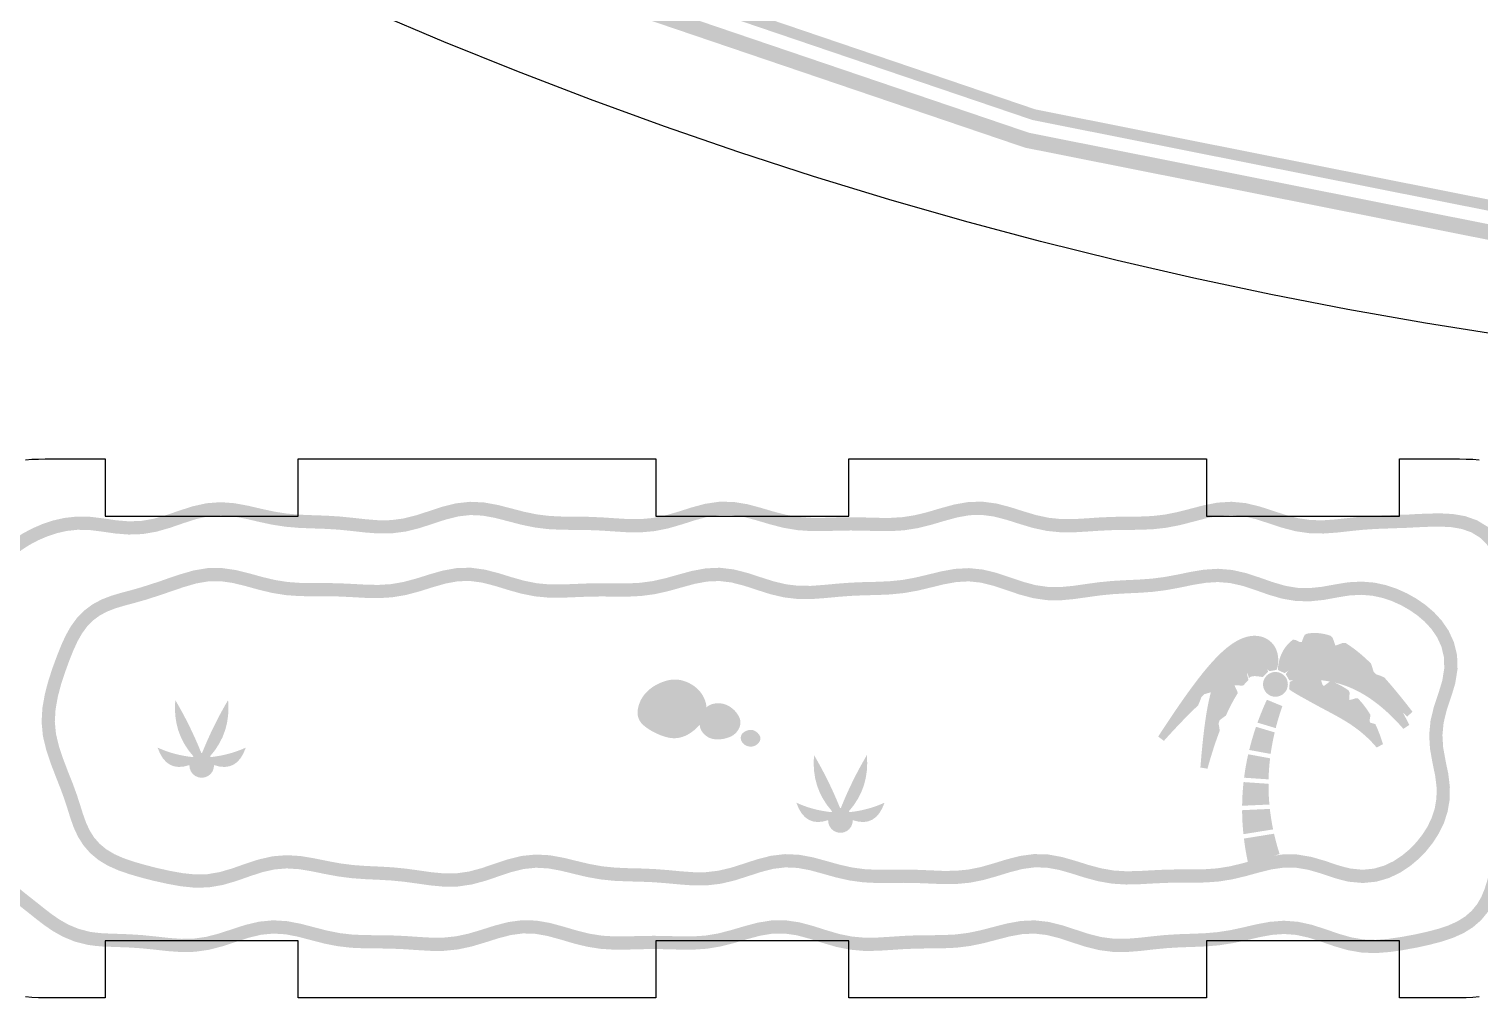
# Model space of a CAD drawing. Header units: millimetres. Extents: x 6 to 591, y 62 to 394.
# Drawn here: x 323.1 to 388.9, y 135.4 to 179.4 of the extents above; entities that cross this region are included whole.
import ezdxf

# ---------------------------------------------------------------- set-up
doc = ezdxf.new("R2010")
doc.units = ezdxf.units.MM
doc.layers.add('CUT', color=1, linetype='Continuous')
doc.layers.add('RASTER', color=7, linetype='Continuous')

msp = doc.modelspace()

# ---------------------------------------------------------------- hatches: boundary and pattern name
at = {"layer": 'RASTER'}
h = msp.add_hatch(color=7, dxfattribs=at)
h.paths.add_polyline_path([(407.769, 167.977), (394.054, 168.876), (368.287, 174.001), (343.41, 182.446), (319.848, 194.065), (298.004, 208.661), (278.252, 225.983), (260.93, 245.735), (246.335, 267.579), (234.715, 291.141), (226.27, 316.018), (221.145, 341.785), (219.427, 368), (220.246, 380.5), (407.769, 380.5)])
h.paths.add_polyline_path([(220.946, 380.5), (220.127, 368), (221.839, 341.876), (226.947, 316.199), (235.362, 291.409), (246.941, 267.929), (261.486, 246.161), (278.747, 226.478), (298.43, 209.216), (320.198, 194.672), (343.678, 183.093), (368.469, 174.677), (394.145, 169.57), (407.769, 168.677), (407.769, 380.5)])
h = msp.add_hatch(color=7, dxfattribs=at)
h.paths.add_polyline_path([(407.769, 169.277), (394.224, 170.165), (368.624, 175.257), (343.908, 183.647), (320.498, 195.191), (298.796, 209.692), (279.171, 226.902), (261.962, 246.526), (247.46, 268.229), (235.916, 291.638), (227.526, 316.355), (222.434, 341.954), (220.727, 368), (221.546, 380.5), (407.769, 380.5)])
h.paths.add_polyline_path([(222.046, 380.5), (221.227, 368), (222.93, 342.02), (228.009, 316.484), (236.378, 291.83), (247.894, 268.479), (262.358, 246.831), (279.525, 227.256), (299.1, 210.089), (320.748, 195.624), (344.099, 184.109), (368.753, 175.74), (394.289, 170.66), (407.769, 169.777), (407.769, 380.5)])
h = msp.add_hatch(color=7, dxfattribs=at)
h.paths.add_polyline_path([(321.115, 152.046), (321.016, 152.36), (320.92, 152.699), (320.826, 153.348), (320.86, 153.983), (321.018, 154.572), (321.278, 155.094), (321.608, 155.542), (321.981, 155.918), (322.378, 156.232), (322.789, 156.495), (323.215, 156.721), (323.664, 156.915), (324.144, 157.076), (324.666, 157.195), (325.229, 157.256), (325.828, 157.247), (326.141, 157.21), (326.443, 157.172), (327.03, 157.086), (327.599, 157.04), (328.157, 157.06), (328.717, 157.156), (329.289, 157.322), (329.881, 157.526), (330.493, 157.723), (331.124, 157.862), (331.764, 157.91), (332.399, 157.861), (333.017, 157.746), (333.617, 157.606), (334.202, 157.48), (334.779, 157.391), (335.358, 157.342), (335.946, 157.318), (336.546, 157.298), (337.151, 157.261), (337.755, 157.201), (338.348, 157.135), (338.926, 157.089), (339.49, 157.094), (340.051, 157.167), (340.62, 157.309), (341.206, 157.499), (341.812, 157.698), (342.437, 157.855), (343.077, 157.927), (343.717, 157.898), (344.343, 157.784), (344.95, 157.628), (345.539, 157.474), (346.115, 157.355), (346.688, 157.285), (347.267, 157.257), (347.858, 157.252), (348.458, 157.245), (349.063, 157.22), (349.662, 157.18), (350.248, 157.144), (350.822, 157.14), (351.387, 157.192), (351.954, 157.308), (352.535, 157.477), (353.134, 157.668), (353.753, 157.835), (354.39, 157.929), (355.032, 157.923), (355.665, 157.82), (356.279, 157.656), (356.874, 157.48), (357.452, 157.332), (358.021, 157.237), (358.592, 157.197), (359.173, 157.198), (359.767, 157.216), (360.369, 157.225), (360.972, 157.217), (361.567, 157.2), (362.149, 157.196), (362.721, 157.23), (363.29, 157.32), (363.867, 157.463), (364.459, 157.638), (365.072, 157.805), (365.703, 157.916), (366.345, 157.934), (366.983, 157.849), (367.604, 157.687), (368.205, 157.496), (368.788, 157.323), (369.356, 157.201), (369.921, 157.143), (370.493, 157.142), (371.078, 157.176), (371.676, 157.217), (372.28, 157.243), (372.882, 157.252), (373.473, 157.256), (374.053, 157.28), (374.626, 157.346), (375.202, 157.46), (375.789, 157.611), (376.394, 157.769), (377.019, 157.889), (377.658, 157.929), (378.298, 157.867), (378.926, 157.717), (379.534, 157.52), (380.121, 157.327), (380.691, 157.179), (381.253, 157.098), (381.816, 157.087), (382.393, 157.129), (382.984, 157.194), (383.587, 157.256), (384.193, 157.295), (384.793, 157.317), (385.388, 157.339), (385.686, 157.348), (385.986, 157.367), (386.567, 157.392), (387.136, 157.402), (387.703, 157.373), (388.264, 157.276), (388.802, 157.086), (389.289, 156.792), (389.699, 156.399), (390.008, 155.925), (390.208, 155.4), (390.307, 154.853), (390.329, 154.308), (390.309, 153.776), (390.284, 153.256), (390.283, 152.718), (390.29, 152.448), (390.316, 152.168), (390.388, 151.581), (390.48, 150.983), (390.564, 150.374), (390.62, 149.762), (390.653, 149.155), (390.681, 148.559), (390.729, 147.972), (390.81, 147.388), (390.92, 146.796), (391.036, 146.188), (391.122, 145.563), (391.135, 144.924), (391.055, 144.283), (390.892, 143.654), (390.682, 143.037), (390.564, 142.734), (390.456, 142.444), (390.253, 141.916), (390.092, 141.446), (389.964, 141.008), (389.847, 140.579), (389.713, 140.15), (389.537, 139.725), (389.3, 139.316), (388.993, 138.941), (388.618, 138.614), (388.186, 138.345), (387.71, 138.132), (387.2, 137.963), (386.658, 137.821), (386.078, 137.692), (385.763, 137.636), (385.452, 137.578), (384.838, 137.49), (384.215, 137.44), (383.581, 137.462), (382.949, 137.571), (382.33, 137.749), (381.729, 137.957), (381.15, 138.143), (380.589, 138.267), (380.037, 138.308), (379.479, 138.266), (378.906, 138.159), (378.314, 138.02), (377.707, 137.89), (377.092, 137.795), (376.479, 137.743), (375.876, 137.719), (375.283, 137.699), (374.697, 137.663), (374.108, 137.605), (373.509, 137.537), (372.895, 137.489), (372.268, 137.495), (371.637, 137.577), (371.014, 137.732), (370.408, 137.929), (369.822, 138.121), (369.256, 138.263), (368.703, 138.326), (368.151, 138.3), (367.585, 138.197), (367.001, 138.047), (366.398, 137.889), (365.782, 137.762), (365.163, 137.686), (364.55, 137.657), (363.948, 137.652), (363.357, 137.645), (362.77, 137.621), (362.177, 137.581), (361.572, 137.544), (360.953, 137.54), (360.326, 137.597), (359.702, 137.725), (359.09, 137.903), (358.497, 138.093), (357.925, 138.247), (357.369, 138.329), (356.82, 138.323), (356.261, 138.232), (355.683, 138.078), (355.086, 137.901), (354.472, 137.744), (353.849, 137.64), (353.228, 137.597), (352.618, 137.598), (352.019, 137.616), (351.43, 137.625), (350.841, 137.617), (350.244, 137.6), (349.634, 137.595), (349.014, 137.633), (348.391, 137.731), (347.776, 137.884), (347.177, 138.061), (346.597, 138.219), (346.036, 138.318), (345.487, 138.333), (344.932, 138.259), (344.362, 138.111), (343.771, 137.923), (343.161, 137.741), (342.538, 137.607), (341.911, 137.543), (341.291, 137.542), (340.684, 137.577), (340.09, 137.617), (339.502, 137.643), (338.912, 137.652), (338.312, 137.656), (337.7, 137.682), (337.081, 137.752), (336.465, 137.874), (335.86, 138.03), (335.273, 138.184), (334.706, 138.293), (334.153, 138.327), (333.601, 138.274), (333.037, 138.139), (332.453, 137.95), (331.848, 137.751), (331.227, 137.589), (330.596, 137.499), (329.968, 137.487), (329.352, 137.531), (328.752, 137.598), (328.163, 137.658), (327.577, 137.696), (326.985, 137.717), (326.379, 137.74), (326.061, 137.77), (325.734, 137.812), (325.138, 137.963), (324.602, 138.183), (324.136, 138.445), (323.738, 138.719), (323.394, 138.984), (323.083, 139.232), (322.781, 139.471), (322.465, 139.719), (322.125, 140.001), (321.767, 140.34), (321.412, 140.753), (321.094, 141.251), (320.852, 141.831), (320.723, 142.468), (320.71, 142.822), (320.718, 143.157), (320.793, 143.781), (320.887, 144.383), (320.968, 144.974), (321.022, 145.562), (321.053, 146.155), (321.082, 146.759), (321.132, 147.372), (321.217, 147.988), (321.33, 148.596), (321.444, 149.188), (321.522, 149.763), (321.534, 150.324), (321.464, 150.883), (321.316, 151.454)])
h.paths.add_polyline_path([(321.685, 152.233), (321.892, 151.626), (322.055, 150.996), (322.135, 150.355), (322.122, 149.716), (322.036, 149.091), (321.92, 148.484), (321.81, 147.892), (321.729, 147.307), (321.681, 146.72), (321.653, 146.125), (321.62, 145.518), (321.564, 144.906), (321.48, 144.296), (321.388, 143.699), (321.317, 143.114), (321.31, 142.826), (321.321, 142.538), (321.428, 142.008), (321.627, 141.531), (321.895, 141.112), (322.202, 140.754), (322.523, 140.45), (322.842, 140.186), (323.152, 139.942), (323.456, 139.702), (323.764, 139.456), (324.092, 139.204), (324.454, 138.955), (324.864, 138.724), (325.327, 138.534), (325.846, 138.402), (326.128, 138.366), (326.419, 138.338), (327.007, 138.317), (327.607, 138.295), (328.213, 138.256), (328.816, 138.194), (329.407, 138.129), (329.984, 138.087), (330.547, 138.098), (331.109, 138.179), (331.679, 138.327), (332.266, 138.52), (332.874, 138.717), (333.502, 138.867), (334.142, 138.929), (334.781, 138.889), (335.406, 138.769), (336.011, 138.611), (336.598, 138.46), (337.174, 138.346), (337.747, 138.28), (338.327, 138.256), (338.918, 138.252), (339.52, 138.243), (340.124, 138.217), (340.722, 138.176), (341.307, 138.142), (341.879, 138.143), (342.444, 138.201), (343.012, 138.323), (343.595, 138.496), (344.196, 138.687), (344.817, 138.849), (345.455, 138.934), (346.097, 138.916), (346.728, 138.805), (347.341, 138.638), (347.933, 138.463), (348.51, 138.32), (349.079, 138.23), (349.651, 138.196), (350.233, 138.2), (350.828, 138.217), (351.431, 138.225), (352.033, 138.216), (352.627, 138.198), (353.208, 138.197), (353.779, 138.237), (354.348, 138.332), (354.926, 138.48), (355.521, 138.656), (356.135, 138.82), (356.768, 138.923), (357.41, 138.929), (358.047, 138.835), (358.666, 138.668), (359.265, 138.477), (359.846, 138.308), (360.413, 138.192), (360.978, 138.14), (361.552, 138.144), (362.138, 138.18), (362.737, 138.22), (363.342, 138.245), (363.942, 138.252), (364.533, 138.257), (365.112, 138.285), (365.685, 138.355), (366.261, 138.474), (366.85, 138.628), (367.457, 138.784), (368.083, 138.898), (368.723, 138.927), (369.363, 138.855), (369.988, 138.698), (370.594, 138.499), (371.18, 138.309), (371.749, 138.167), (372.31, 138.094), (372.874, 138.089), (373.452, 138.135), (374.045, 138.201), (374.649, 138.261), (375.254, 138.298), (375.854, 138.318), (376.442, 138.342), (377.021, 138.391), (377.598, 138.48), (378.183, 138.606), (378.783, 138.746), (379.401, 138.861), (380.036, 138.91), (380.676, 138.862), (381.307, 138.723), (381.919, 138.526), (382.511, 138.322), (383.083, 138.156), (383.643, 138.06), (384.201, 138.04), (384.771, 138.086), (385.354, 138.17), (385.656, 138.227), (385.96, 138.281), (386.516, 138.404), (387.029, 138.538), (387.492, 138.692), (387.903, 138.876), (388.26, 139.098), (388.56, 139.36), (388.805, 139.659), (388.998, 139.991), (389.148, 140.355), (389.271, 140.748), (389.387, 141.171), (389.52, 141.628), (389.689, 142.121), (389.895, 142.657), (390.004, 142.947), (390.118, 143.242), (390.316, 143.826), (390.464, 144.396), (390.534, 144.955), (390.522, 145.516), (390.444, 146.091), (390.33, 146.684), (390.217, 147.292), (390.132, 147.907), (390.082, 148.52), (390.053, 149.125), (390.022, 149.718), (389.968, 150.306), (389.887, 150.896), (389.793, 151.499), (389.719, 152.104), (389.691, 152.412), (389.682, 152.71), (389.684, 153.271), (389.709, 153.802), (389.728, 154.307), (389.709, 154.787), (389.628, 155.239), (389.471, 155.651), (389.234, 156.014), (388.922, 156.313), (388.544, 156.541), (388.112, 156.694), (387.637, 156.776), (387.126, 156.802), (386.585, 156.792), (386.017, 156.768), (385.714, 156.749), (385.409, 156.739), (384.815, 156.717), (384.223, 156.696), (383.637, 156.658), (383.048, 156.598), (382.448, 156.531), (381.832, 156.487), (381.204, 156.499), (380.573, 156.589), (379.952, 156.751), (379.347, 156.95), (378.763, 157.139), (378.199, 157.274), (377.647, 157.327), (377.094, 157.293), (376.527, 157.184), (375.94, 157.03), (375.335, 156.874), (374.719, 156.752), (374.1, 156.682), (373.488, 156.656), (372.888, 156.652), (372.298, 156.643), (371.71, 156.617), (371.116, 156.577), (370.509, 156.542), (369.889, 156.543), (369.262, 156.607), (368.639, 156.741), (368.029, 156.923), (367.438, 157.111), (366.868, 157.259), (366.313, 157.333), (365.764, 157.318), (365.203, 157.219), (364.623, 157.061), (364.024, 156.884), (363.409, 156.731), (362.786, 156.633), (362.166, 156.595), (361.556, 156.6), (360.959, 156.617), (360.37, 156.625), (359.781, 156.616), (359.182, 156.598), (358.572, 156.597), (357.951, 156.64), (357.328, 156.744), (356.714, 156.901), (356.117, 157.078), (355.539, 157.232), (354.98, 157.323), (354.431, 157.329), (353.875, 157.247), (353.303, 157.093), (352.71, 156.903), (352.098, 156.725), (351.474, 156.597), (350.847, 156.54), (350.228, 156.544), (349.623, 156.581), (349.03, 156.621), (348.443, 156.645), (347.852, 156.652), (347.25, 156.657), (346.637, 156.686), (346.018, 156.762), (345.402, 156.889), (344.799, 157.047), (344.215, 157.197), (343.649, 157.3), (343.097, 157.326), (342.544, 157.263), (341.978, 157.121), (341.392, 156.929), (340.786, 156.732), (340.163, 156.577), (339.532, 156.495), (338.905, 156.489), (338.291, 156.537), (337.692, 156.605), (337.103, 156.663), (336.517, 156.699), (335.924, 156.719), (335.321, 156.743), (334.708, 156.795), (334.093, 156.89), (333.486, 157.02), (332.894, 157.159), (332.321, 157.266), (331.763, 157.308), (331.211, 157.267), (330.65, 157.143), (330.071, 156.957), (329.47, 156.749), (328.851, 156.571), (328.219, 156.462), (327.585, 156.44), (326.962, 156.49), (326.362, 156.577), (326.068, 156.614), (325.788, 156.648), (325.257, 156.656), (324.765, 156.603), (324.307, 156.498), (323.879, 156.354), (323.475, 156.179), (323.092, 155.977), (322.727, 155.743), (322.382, 155.47), (322.065, 155.151), (321.792, 154.78), (321.582, 154.358), (321.455, 153.888), (321.428, 153.376), (321.508, 152.824), (321.591, 152.532), (321.685, 152.233)])
h = msp.add_hatch(color=7, dxfattribs=at)
h.paths.add_polyline_path([(323.781, 149.208), (323.864, 149.527), (323.95, 149.846), (324.14, 150.418), (324.331, 150.938), (324.522, 151.417), (324.728, 151.865), (324.964, 152.282), (325.244, 152.663), (325.573, 152.996), (325.948, 153.274), (326.358, 153.493), (326.792, 153.66), (327.239, 153.793), (327.699, 153.916), (328.183, 154.054), (328.716, 154.225), (329.003, 154.319), (329.302, 154.425), (329.906, 154.629), (330.524, 154.808), (331.16, 154.916), (331.802, 154.922), (332.435, 154.832), (333.049, 154.681), (333.644, 154.516), (334.223, 154.378), (334.794, 154.287), (335.368, 154.246), (335.952, 154.238), (336.548, 154.239), (337.151, 154.228), (337.753, 154.199), (338.344, 154.166), (338.922, 154.154), (339.489, 154.189), (340.055, 154.286), (340.631, 154.44), (341.224, 154.626), (341.837, 154.802), (342.47, 154.917), (343.113, 154.935), (343.75, 154.849), (344.369, 154.69), (344.968, 154.505), (345.549, 154.341), (346.117, 154.229), (346.684, 154.176), (347.26, 154.173), (347.848, 154.198), (348.448, 154.222), (349.051, 154.23), (349.649, 154.224), (350.236, 154.222), (350.811, 154.251), (351.38, 154.328), (351.956, 154.458), (352.545, 154.623), (353.153, 154.788), (353.782, 154.905), (354.423, 154.933), (355.062, 154.856), (355.686, 154.696), (356.29, 154.499), (356.873, 154.314), (357.441, 154.18), (358.002, 154.114), (358.57, 154.112), (359.15, 154.154), (359.745, 154.21), (360.349, 154.256), (360.952, 154.281), (361.547, 154.295), (362.131, 154.321), (362.707, 154.379), (363.283, 154.482), (363.869, 154.621), (364.473, 154.768), (365.095, 154.881), (365.733, 154.916), (366.372, 154.851), (367, 154.697), (367.608, 154.495), (368.195, 154.295), (368.764, 154.142), (369.322, 154.062), (369.882, 154.056), (370.455, 154.11), (371.044, 154.194), (371.646, 154.276), (372.253, 154.335), (372.857, 154.369), (373.45, 154.396), (374.033, 154.438), (374.612, 154.513), (375.197, 154.621), (375.795, 154.744), (376.411, 154.846), (377.043, 154.886), (377.681, 154.834), (378.311, 154.692), (378.923, 154.492), (379.514, 154.284), (380.086, 154.116), (380.642, 154.022), (381.197, 154.009), (381.762, 154.069), (382.346, 154.174), (382.648, 154.225), (382.963, 154.274), (383.568, 154.305), (384.143, 154.258), (384.676, 154.142), (385.167, 153.976), (385.622, 153.77), (386.049, 153.53), (386.455, 153.25), (386.84, 152.922), (387.198, 152.534), (387.511, 152.079), (387.753, 151.553), (387.896, 150.966), (387.917, 150.335), (387.814, 149.69), (387.716, 149.356), (387.618, 149.046), (387.421, 148.457), (387.284, 147.89), (387.231, 147.334), (387.265, 146.776), (387.369, 146.2), (387.429, 145.906), (387.495, 145.598), (387.568, 144.991), (387.559, 144.405), (387.465, 143.851), (387.297, 143.342), (387.072, 142.878), (386.803, 142.457), (386.496, 142.071), (386.149, 141.714), (385.757, 141.385), (385.31, 141.091), (384.802, 140.848), (384.234, 140.683), (383.615, 140.622), (382.97, 140.682), (382.629, 140.764), (382.311, 140.855), (381.715, 141.056), (381.142, 141.222), (380.587, 141.316), (380.038, 141.322), (379.48, 141.242), (378.903, 141.1), (378.306, 140.935), (377.694, 140.789), (377.075, 140.69), (376.458, 140.646), (375.851, 140.638), (375.256, 140.639), (374.668, 140.628), (374.079, 140.6), (373.479, 140.566), (372.866, 140.553), (372.242, 140.592), (371.617, 140.699), (371.001, 140.864), (370.404, 141.052), (369.826, 141.217), (369.268, 141.319), (368.719, 141.333), (368.165, 141.259), (367.594, 141.112), (367.002, 140.93), (366.391, 140.758), (365.769, 140.634), (365.145, 140.576), (364.529, 140.573), (363.927, 140.598), (363.336, 140.622), (362.748, 140.63), (362.155, 140.624), (361.55, 140.622), (360.934, 140.653), (360.313, 140.737), (359.697, 140.876), (359.095, 141.045), (358.513, 141.203), (357.95, 141.307), (357.4, 141.331), (356.849, 141.265), (356.282, 141.12), (355.694, 140.928), (355.087, 140.735), (354.463, 140.588), (353.834, 140.514), (353.21, 140.512), (352.6, 140.556), (352.004, 140.612), (351.416, 140.657), (350.828, 140.682), (350.233, 140.696), (349.625, 140.722), (349.01, 140.785), (348.395, 140.894), (347.791, 141.038), (347.203, 141.181), (346.634, 141.284), (346.081, 141.315), (345.53, 141.259), (344.966, 141.12), (344.383, 140.926), (343.779, 140.721), (343.157, 140.554), (342.524, 140.462), (341.893, 140.456), (341.275, 140.514), (340.673, 140.599), (340.084, 140.68), (339.501, 140.736), (338.913, 140.77), (338.315, 140.797), (337.707, 140.841), (337.095, 140.92), (336.489, 141.032), (335.896, 141.154), (335.321, 141.249), (334.762, 141.284), (334.209, 141.239), (333.648, 141.113), (333.069, 140.923), (332.47, 140.712), (331.85, 140.531), (331.215, 140.423), (330.579, 140.409), (329.953, 140.474), (329.338, 140.585), (329.026, 140.655), (328.714, 140.723), (328.14, 140.872), (327.609, 141.026), (327.111, 141.199), (326.645, 141.406), (326.218, 141.663), (325.844, 141.973), (325.531, 142.332), (325.282, 142.726), (325.091, 143.139), (324.941, 143.561), (324.808, 143.988), (324.665, 144.429), (324.492, 144.903), (324.28, 145.437), (324.169, 145.731), (324.05, 146.037), (323.844, 146.657), (323.691, 147.29), (323.63, 147.934), (323.668, 148.575)])
h.paths.add_polyline_path([(324.368, 149.079), (324.265, 148.504), (324.231, 147.945), (324.284, 147.389), (324.421, 146.822), (324.615, 146.241), (324.729, 145.945), (324.839, 145.654), (325.052, 145.117), (325.232, 144.624), (325.379, 144.17), (325.51, 143.752), (325.648, 143.366), (325.811, 143.012), (326.013, 142.691), (326.264, 142.405), (326.567, 142.154), (326.923, 141.939), (327.331, 141.757), (327.791, 141.598), (328.3, 141.45), (328.853, 141.307), (329.156, 141.241), (329.457, 141.173), (330.038, 141.069), (330.603, 141.009), (331.158, 141.022), (331.714, 141.116), (332.286, 141.284), (332.877, 141.492), (333.489, 141.692), (334.119, 141.834), (334.757, 141.886), (335.389, 141.846), (336.005, 141.744), (336.603, 141.621), (337.188, 141.513), (337.767, 141.438), (338.35, 141.396), (338.943, 141.369), (339.547, 141.335), (340.154, 141.276), (340.756, 141.194), (341.345, 141.11), (341.918, 141.056), (342.478, 141.062), (343.036, 141.142), (343.605, 141.295), (344.192, 141.495), (344.8, 141.697), (345.428, 141.851), (346.067, 141.916), (346.705, 141.881), (347.327, 141.768), (347.931, 141.621), (348.517, 141.482), (349.093, 141.379), (349.669, 141.321), (350.253, 141.295), (350.848, 141.281), (351.451, 141.256), (352.055, 141.21), (352.65, 141.154), (353.23, 141.112), (353.798, 141.114), (354.359, 141.18), (354.927, 141.314), (355.51, 141.499), (356.114, 141.696), (356.738, 141.856), (357.377, 141.933), (358.018, 141.905), (358.647, 141.788), (359.255, 141.623), (359.844, 141.458), (360.42, 141.328), (360.989, 141.251), (361.564, 141.222), (362.151, 141.224), (362.749, 141.23), (363.352, 141.222), (363.952, 141.198), (364.54, 141.173), (365.116, 141.176), (365.683, 141.229), (366.251, 141.341), (366.832, 141.505), (367.431, 141.69), (368.05, 141.849), (368.687, 141.935), (369.33, 141.917), (369.963, 141.802), (370.576, 141.626), (371.169, 141.44), (371.745, 141.286), (372.311, 141.189), (372.878, 141.154), (373.456, 141.166), (374.047, 141.199), (374.649, 141.228), (375.252, 141.239), (375.848, 141.238), (376.432, 141.246), (377.006, 141.287), (377.577, 141.378), (378.156, 141.516), (378.751, 141.681), (379.365, 141.832), (379.998, 141.922), (380.64, 141.916), (381.276, 141.808), (381.894, 141.629), (382.489, 141.428), (382.782, 141.345), (383.069, 141.276), (383.613, 141.224), (384.12, 141.274), (384.588, 141.411), (385.014, 141.614), (385.398, 141.867), (385.74, 142.154), (386.045, 142.468), (386.314, 142.806), (386.548, 143.172), (386.74, 143.567), (386.881, 143.996), (386.96, 144.46), (386.967, 144.96), (386.902, 145.499), (386.841, 145.784), (386.78, 146.087), (386.668, 146.704), (386.63, 147.345), (386.691, 147.989), (386.844, 148.623), (387.047, 149.232), (387.142, 149.531), (387.227, 149.822), (387.315, 150.372), (387.298, 150.884), (387.184, 151.355), (386.988, 151.781), (386.728, 152.159), (386.424, 152.488), (386.089, 152.773), (385.731, 153.02), (385.351, 153.234), (384.947, 153.417), (384.516, 153.563), (384.054, 153.663), (383.559, 153.704), (383.025, 153.677), (382.744, 153.632), (382.448, 153.583), (381.847, 153.474), (381.221, 153.409), (380.585, 153.423), (379.95, 153.531), (379.33, 153.712), (378.731, 153.923), (378.152, 154.113), (377.591, 154.239), (377.038, 154.284), (376.479, 154.249), (375.904, 154.154), (375.311, 154.032), (374.705, 153.92), (374.093, 153.841), (373.485, 153.797), (372.887, 153.77), (372.299, 153.736), (371.716, 153.68), (371.127, 153.599), (370.525, 153.514), (369.907, 153.456), (369.276, 153.462), (368.643, 153.554), (368.021, 153.721), (367.417, 153.926), (366.834, 154.12), (366.27, 154.259), (365.719, 154.315), (365.166, 154.284), (364.597, 154.181), (364.009, 154.038), (363.405, 153.894), (362.79, 153.785), (362.175, 153.722), (361.567, 153.696), (360.972, 153.682), (360.384, 153.657), (359.796, 153.612), (359.2, 153.556), (358.59, 153.512), (357.966, 153.514), (357.337, 153.588), (356.713, 153.735), (356.106, 153.928), (355.518, 154.12), (354.951, 154.265), (354.4, 154.331), (353.85, 154.307), (353.287, 154.203), (352.705, 154.045), (352.103, 153.876), (351.487, 153.737), (350.866, 153.653), (350.25, 153.622), (349.645, 153.624), (349.052, 153.63), (348.464, 153.622), (347.873, 153.598), (347.271, 153.573), (346.655, 153.576), (346.031, 153.634), (345.409, 153.758), (344.798, 153.93), (344.206, 154.112), (343.635, 154.259), (343.081, 154.333), (342.532, 154.319), (341.974, 154.217), (341.396, 154.052), (340.799, 153.864), (340.183, 153.699), (339.558, 153.592), (338.934, 153.553), (338.321, 153.566), (337.721, 153.6), (337.132, 153.628), (336.544, 153.639), (335.949, 153.638), (335.342, 153.646), (334.725, 153.69), (334.106, 153.789), (333.494, 153.935), (332.897, 154.1), (332.32, 154.242), (331.762, 154.322), (331.213, 154.316), (330.658, 154.222), (330.085, 154.056), (329.498, 153.859), (329.197, 153.751), (328.901, 153.654), (328.357, 153.479), (327.858, 153.338), (327.402, 153.216), (326.986, 153.092), (326.609, 152.946), (326.27, 152.765), (325.968, 152.542), (325.702, 152.272), (325.468, 151.955), (325.262, 151.591), (325.074, 151.181), (324.891, 150.724), (324.707, 150.22), (324.525, 149.673), (324.445, 149.374), (324.368, 149.079)])
for points in [[(379.699, 150.296), (379.74, 150.407), (379.76, 150.514), (379.772, 150.62), (379.777, 150.723), (379.775, 150.824), (379.765, 150.924), (379.748, 151.023), (379.722, 151.12), (379.688, 151.215), (379.643, 151.309), (379.589, 151.398), (379.524, 151.484), (379.449, 151.563), (379.363, 151.635), (379.269, 151.698), (379.167, 151.75), (379.06, 151.791), (378.949, 151.82), (378.837, 151.838), (378.724, 151.845), (378.613, 151.842), (378.503, 151.83), (378.395, 151.809), (378.289, 151.781), (378.184, 151.745), (378.082, 151.704), (377.981, 151.656), (377.881, 151.602), (377.782, 151.543), (377.683, 151.479), (377.586, 151.409), (377.488, 151.335), (377.39, 151.255), (377.292, 151.17), (377.194, 151.08), (377.095, 150.986), (376.996, 150.886), (376.896, 150.782), (376.795, 150.673), (376.692, 150.559), (376.589, 150.44), (376.485, 150.316), (376.379, 150.188), (376.272, 150.054), (376.164, 149.916), (376.054, 149.773), (375.943, 149.625), (375.829, 149.473), (375.715, 149.315), (375.598, 149.153), (375.48, 148.986), (375.36, 148.815), (375.238, 148.638), (375.114, 148.457), (374.988, 148.272), (374.86, 148.081), (374.73, 147.886), (374.598, 147.686), (374.463, 147.481), (374.327, 147.272), (374.585, 147.075), (374.751, 147.259), (374.915, 147.438), (375.077, 147.612), (375.236, 147.781), (375.392, 147.945), (375.547, 148.103), (375.698, 148.256), (375.847, 148.405), (375.994, 148.548), (376.138, 148.686), (376.218, 148.873), (376.288, 149.062), (376.419, 149.192), (376.617, 149.251), (376.815, 149.301), (376.941, 149.408), (377.065, 149.511), (377.185, 149.609), (377.302, 149.701), (377.416, 149.789), (377.526, 149.871), (377.633, 149.949), (377.736, 150.022), (377.835, 150.089), (377.931, 150.152), (377.976, 150.27), (377.984, 150.436), (378.007, 150.581), (378.167, 150.514), (378.318, 150.436), (378.414, 150.426), (378.478, 150.455), (378.536, 150.48), (378.588, 150.501), (378.635, 150.518), (378.675, 150.532), (378.709, 150.543), (378.737, 150.552), (378.758, 150.559), (378.773, 150.565), (378.783, 150.595), (378.809, 150.741), (378.855, 150.879), (378.865, 150.826), (378.834, 150.705), (378.798, 150.626), (378.808, 150.639), (378.822, 150.649), (378.843, 150.655), (378.87, 150.656), (378.903, 150.651), (378.941, 150.638), (378.983, 150.617), (379.029, 150.587), (379.078, 150.549), (379.13, 150.503), (379.184, 150.448), (379.241, 150.385), (379.303, 150.315), (379.379, 150.239)], [(380.067, 150.149), (380.165, 150.212), (380.248, 150.276), (380.327, 150.334), (380.402, 150.387), (380.474, 150.435), (380.543, 150.478), (380.61, 150.515), (380.674, 150.547), (380.735, 150.574), (380.793, 150.597), (380.848, 150.616), (380.901, 150.631), (380.951, 150.643), (380.999, 150.652), (381.044, 150.659), (381.089, 150.664), (381.132, 150.668), (381.176, 150.67), (381.219, 150.672), (381.264, 150.673), (381.31, 150.673), (381.358, 150.671), (381.409, 150.669), (381.463, 150.665), (381.52, 150.66), (381.581, 150.652), (381.645, 150.643), (381.713, 150.631), (381.786, 150.616), (381.862, 150.598), (381.942, 150.577), (382.026, 150.553), (382.114, 150.525), (382.205, 150.494), (382.3, 150.459), (382.399, 150.42), (382.502, 150.377), (382.607, 150.33), (382.716, 150.278), (382.829, 150.223), (382.944, 150.163), (383.063, 150.099), (383.184, 150.031), (383.309, 149.958), (383.436, 149.881), (383.566, 149.799), (383.698, 149.713), (383.833, 149.622), (383.971, 149.527), (384.111, 149.427), (384.253, 149.323), (384.398, 149.214), (384.545, 149.101), (384.694, 148.983), (384.845, 148.86), (384.999, 148.733), (385.154, 148.601), (385.311, 148.464), (385.471, 148.323), (385.632, 148.177), (385.872, 148.397), (385.737, 148.571), (385.604, 148.741), (385.472, 148.907), (385.342, 149.069), (385.213, 149.227), (385.086, 149.381), (384.96, 149.531), (384.835, 149.677), (384.711, 149.819), (384.589, 149.957), (384.414, 150.03), (384.234, 150.089), (384.111, 150.207), (384.05, 150.395), (383.991, 150.583), (383.874, 150.696), (383.757, 150.805), (383.641, 150.909), (383.526, 151.009), (383.411, 151.104), (383.296, 151.196), (383.181, 151.282), (383.067, 151.365), (382.952, 151.442), (382.838, 151.515), (382.691, 151.515), (382.522, 151.451), (382.37, 151.401), (382.311, 151.578), (382.245, 151.757), (382.145, 151.848), (382.028, 151.885), (381.91, 151.915), (381.792, 151.94), (381.674, 151.958), (381.556, 151.969), (381.437, 151.973), (381.32, 151.97), (381.203, 151.96), (381.087, 151.941), (380.978, 151.893), (380.903, 151.724), (380.845, 151.557), (380.736, 151.57), (380.592, 151.644), (380.454, 151.673), (380.365, 151.603), (380.28, 151.528), (380.202, 151.447), (380.13, 151.361), (380.064, 151.27), (380.005, 151.176), (379.952, 151.077), (379.905, 150.975), (379.864, 150.87), (379.829, 150.761), (379.801, 150.649), (379.78, 150.533), (379.767, 150.414), (379.772, 150.286)], [(379.314, 150.205), (379.293, 150.31), (379.259, 150.4), (379.217, 150.485), (379.17, 150.565), (379.118, 150.641), (379.061, 150.712), (378.997, 150.778), (378.929, 150.839), (378.854, 150.894), (378.773, 150.943), (378.687, 150.985), (378.596, 151.019), (378.5, 151.044), (378.401, 151.06), (378.299, 151.066), (378.197, 151.062), (378.095, 151.048), (377.995, 151.025), (377.898, 150.992), (377.804, 150.952), (377.715, 150.905), (377.63, 150.851), (377.549, 150.791), (377.473, 150.726), (377.401, 150.657), (377.333, 150.583), (377.269, 150.504), (377.209, 150.423), (377.152, 150.337), (377.098, 150.247), (377.047, 150.155), (376.999, 150.058), (376.953, 149.958), (376.909, 149.855), (376.868, 149.748), (376.828, 149.638), (376.791, 149.524), (376.755, 149.406), (376.721, 149.285), (376.688, 149.16), (376.657, 149.032), (376.627, 148.9), (376.598, 148.764), (376.571, 148.624), (376.545, 148.481), (376.519, 148.334), (376.495, 148.183), (376.472, 148.028), (376.449, 147.869), (376.427, 147.707), (376.406, 147.541), (376.386, 147.37), (376.366, 147.196), (376.347, 147.018), (376.329, 146.836), (376.311, 146.65), (376.293, 146.46), (376.276, 146.266), (376.259, 146.068), (376.243, 145.866), (376.563, 145.81), (376.617, 146.003), (376.672, 146.192), (376.727, 146.376), (376.782, 146.555), (376.838, 146.73), (376.894, 146.9), (376.95, 147.066), (377.007, 147.227), (377.063, 147.383), (377.12, 147.535), (377.098, 147.702), (377.066, 147.869), (377.115, 148.01), (377.257, 148.12), (377.402, 148.222), (377.458, 148.345), (377.513, 148.463), (377.568, 148.576), (377.623, 148.685), (377.677, 148.788), (377.73, 148.887), (377.783, 148.981), (377.834, 149.069), (377.885, 149.153), (377.935, 149.232), (377.915, 149.34), (377.842, 149.476), (377.791, 149.601), (377.956, 149.596), (378.118, 149.577), (378.201, 149.597), (378.238, 149.64), (378.273, 149.678), (378.305, 149.712), (378.334, 149.741), (378.359, 149.765), (378.381, 149.786), (378.399, 149.804), (378.414, 149.819), (378.425, 149.832), (378.423, 149.864), (378.38, 150.006), (378.357, 150.15), (378.393, 150.11), (378.431, 149.99), (378.447, 149.904), (378.454, 149.92), (378.465, 149.936), (378.481, 149.953), (378.502, 149.969), (378.531, 149.983), (378.566, 149.996), (378.607, 150.005), (378.655, 150.011), (378.709, 150.013), (378.77, 150.011), (378.836, 150.005), (378.909, 149.996), (378.989, 149.983), (379.084, 149.976)], [(380.283, 149.818), (380.402, 149.815), (380.511, 149.822), (380.615, 149.831), (380.715, 149.838), (380.812, 149.845), (380.906, 149.85), (380.997, 149.853), (381.086, 149.855), (381.172, 149.856), (381.255, 149.856), (381.337, 149.854), (381.416, 149.851), (381.494, 149.846), (381.569, 149.841), (381.643, 149.835), (381.716, 149.828), (381.788, 149.819), (381.859, 149.81), (381.929, 149.8), (381.998, 149.789), (382.067, 149.778), (382.136, 149.765), (382.206, 149.751), (382.275, 149.736), (382.345, 149.72), (382.416, 149.703), (382.487, 149.684), (382.559, 149.664), (382.633, 149.642), (382.707, 149.618), (382.783, 149.593), (382.86, 149.565), (382.938, 149.536), (383.017, 149.504), (383.098, 149.469), (383.181, 149.433), (383.264, 149.393), (383.349, 149.351), (383.436, 149.306), (383.523, 149.259), (383.612, 149.208), (383.702, 149.154), (383.793, 149.098), (383.886, 149.038), (383.979, 148.974), (384.073, 148.908), (384.168, 148.838), (384.264, 148.765), (384.361, 148.689), (384.459, 148.609), (384.557, 148.525), (384.655, 148.439), (384.755, 148.348), (384.854, 148.254), (384.955, 148.157), (385.055, 148.056), (385.156, 147.952), (385.257, 147.844), (385.358, 147.733), (385.459, 147.618), (385.729, 147.799), (385.658, 147.939), (385.586, 148.076), (385.514, 148.211), (385.441, 148.343), (385.368, 148.473), (385.294, 148.6), (385.22, 148.725), (385.145, 148.847), (385.069, 148.966), (384.992, 149.083), (384.855, 149.142), (384.711, 149.189), (384.628, 149.29), (384.611, 149.456), (384.594, 149.625), (384.511, 149.726), (384.427, 149.823), (384.341, 149.917), (384.254, 150.009), (384.166, 150.097), (384.076, 150.182), (383.985, 150.264), (383.892, 150.343), (383.797, 150.418), (383.701, 150.49), (383.567, 150.492), (383.405, 150.433), (383.26, 150.388), (383.222, 150.565), (383.177, 150.745), (383.092, 150.841), (382.985, 150.885), (382.877, 150.924), (382.768, 150.959), (382.657, 150.989), (382.546, 151.015), (382.434, 151.035), (382.322, 151.051), (382.209, 151.061), (382.097, 151.067), (381.983, 151.043), (381.87, 150.899), (381.766, 150.754), (381.661, 150.798), (381.547, 150.914), (381.428, 150.989), (381.32, 150.958), (381.214, 150.922), (381.109, 150.882), (381.006, 150.836), (380.905, 150.785), (380.806, 150.73), (380.71, 150.67), (380.615, 150.605), (380.524, 150.536), (380.435, 150.462), (380.349, 150.383), (380.267, 150.298), (380.189, 150.207), (380.121, 150.099)], [(380.213, 149.64), (380.208, 149.566), (380.193, 149.494), (380.17, 149.425), (380.137, 149.359), (380.096, 149.297), (380.048, 149.242), (379.992, 149.194), (379.931, 149.153), (379.865, 149.12), (379.796, 149.096), (379.723, 149.082), (379.65, 149.077), (379.577, 149.082), (379.504, 149.096), (379.435, 149.12), (379.369, 149.153), (379.308, 149.194), (379.252, 149.242), (379.204, 149.297), (379.163, 149.359), (379.13, 149.425), (379.107, 149.494), (379.092, 149.566), (379.088, 149.64), (379.092, 149.713), (379.107, 149.785), (379.13, 149.855), (379.163, 149.921), (379.204, 149.982), (379.252, 150.038), (379.308, 150.086), (379.369, 150.127), (379.435, 150.159), (379.504, 150.183), (379.577, 150.197), (379.65, 150.202), (379.723, 150.197), (379.796, 150.183), (379.865, 150.159), (379.931, 150.127), (379.992, 150.086), (380.048, 150.038), (380.096, 149.982), (380.137, 149.921), (380.17, 149.855), (380.193, 149.785), (380.208, 149.713)], [(353.721, 148.992), (353.766, 148.874), (353.797, 148.757), (353.814, 148.641), (353.817, 148.526), (353.805, 148.412), (353.78, 148.298), (353.74, 148.185), (353.686, 148.073), (353.621, 147.964), (353.549, 147.861), (353.47, 147.764), (353.384, 147.672), (353.291, 147.586), (353.19, 147.505), (353.082, 147.43), (352.967, 147.361), (352.848, 147.301), (352.727, 147.255), (352.605, 147.221), (352.481, 147.201), (352.356, 147.194), (352.229, 147.2), (352.101, 147.219), (351.971, 147.251), (351.843, 147.292), (351.717, 147.338), (351.596, 147.389), (351.477, 147.445), (351.362, 147.506), (351.25, 147.571), (351.142, 147.642), (351.037, 147.717), (350.941, 147.797), (350.86, 147.882), (350.795, 147.972), (350.746, 148.067), (350.711, 148.167), (350.692, 148.272), (350.688, 148.381), (350.699, 148.496), (350.722, 148.611), (350.754, 148.722), (350.793, 148.829), (350.84, 148.931), (350.896, 149.03), (350.959, 149.125), (351.031, 149.215), (351.111, 149.301), (351.198, 149.383), (351.291, 149.459), (351.389, 149.529), (351.494, 149.594), (351.604, 149.653), (351.721, 149.707), (351.843, 149.755), (351.971, 149.797), (352.102, 149.831), (352.232, 149.851), (352.362, 149.859), (352.491, 149.855), (352.62, 149.838), (352.749, 149.808), (352.877, 149.765), (353.004, 149.71), (353.126, 149.645), (353.239, 149.573), (353.343, 149.493), (353.437, 149.407), (353.522, 149.314), (353.598, 149.214), (353.664, 149.106), (353.721, 148.992)], [(380.271, 149.422), (380.354, 149.354), (380.437, 149.3), (380.518, 149.251), (380.597, 149.204), (380.675, 149.159), (380.752, 149.115), (380.828, 149.072), (380.902, 149.03), (380.975, 148.99), (381.046, 148.95), (381.117, 148.911), (381.186, 148.872), (381.255, 148.834), (381.323, 148.797), (381.389, 148.761), (381.456, 148.725), (381.521, 148.689), (381.586, 148.654), (381.65, 148.619), (381.714, 148.585), (381.777, 148.551), (381.84, 148.518), (381.903, 148.484), (381.966, 148.451), (382.028, 148.418), (382.09, 148.384), (382.152, 148.351), (382.215, 148.318), (382.277, 148.284), (382.339, 148.25), (382.402, 148.216), (382.464, 148.181), (382.527, 148.146), (382.59, 148.11), (382.653, 148.074), (382.716, 148.037), (382.779, 147.999), (382.843, 147.96), (382.907, 147.921), (382.971, 147.88), (383.035, 147.838), (383.099, 147.795), (383.164, 147.751), (383.228, 147.706), (383.293, 147.659), (383.358, 147.611), (383.422, 147.561), (383.487, 147.511), (383.552, 147.458), (383.616, 147.404), (383.68, 147.348), (383.745, 147.291), (383.809, 147.232), (383.872, 147.172), (383.936, 147.109), (383.999, 147.045), (384.061, 146.979), (384.123, 146.912), (384.185, 146.842), (384.246, 146.771), (384.532, 146.925), (384.503, 147.019), (384.473, 147.112), (384.441, 147.205), (384.409, 147.297), (384.375, 147.388), (384.34, 147.478), (384.304, 147.567), (384.267, 147.656), (384.228, 147.743), (384.188, 147.83), (384.083, 147.867), (383.969, 147.894), (383.92, 147.971), (383.943, 148.108), (383.966, 148.25), (383.916, 148.331), (383.865, 148.411), (383.813, 148.489), (383.758, 148.566), (383.702, 148.642), (383.645, 148.716), (383.585, 148.789), (383.524, 148.86), (383.461, 148.93), (383.396, 148.998), (383.282, 149.004), (383.132, 148.957), (382.999, 148.924), (383.009, 149.093), (383.016, 149.266), (382.97, 149.365), (382.893, 149.419), (382.814, 149.47), (382.734, 149.519), (382.652, 149.566), (382.569, 149.61), (382.485, 149.652), (382.399, 149.691), (382.312, 149.727), (382.223, 149.76), (382.125, 149.77), (381.984, 149.668), (381.847, 149.565), (381.779, 149.641), (381.733, 149.789), (381.671, 149.9), (381.576, 149.913), (381.48, 149.923), (381.383, 149.929), (381.286, 149.932), (381.189, 149.932), (381.091, 149.929), (380.993, 149.922), (380.894, 149.912), (380.796, 149.898), (380.697, 149.88), (380.598, 149.858), (380.499, 149.831), (380.399, 149.797), (380.299, 149.746)], [(330.34, 145.975), (330.089, 145.909), (329.858, 145.89), (329.647, 145.918), (329.457, 145.994), (329.286, 146.117), (329.136, 146.287), (329.007, 146.504), (328.897, 146.769), (329.081, 146.689), (329.269, 146.616), (329.461, 146.55), (329.658, 146.493), (329.859, 146.443), (330.064, 146.4), (330.273, 146.365), (330.487, 146.338), (330.493, 146.344), (330.498, 146.35), (330.504, 146.356), (330.51, 146.362), (330.516, 146.367), (330.522, 146.373), (330.3, 146.648), (330.112, 146.936), (329.958, 147.236), (329.838, 147.549), (329.753, 147.875), (329.702, 148.213), (329.684, 148.563), (329.701, 148.927), (329.868, 148.638), (330.03, 148.345), (330.186, 148.05), (330.337, 147.75), (330.482, 147.448), (330.622, 147.142), (330.756, 146.832), (330.885, 146.52), (330.89, 146.52), (330.895, 146.52), (330.9, 146.52), (330.905, 146.52), (330.91, 146.52), (330.915, 146.52), (331.044, 146.832), (331.178, 147.142), (331.318, 147.448), (331.463, 147.75), (331.614, 148.05), (331.77, 148.345), (331.932, 148.638), (332.099, 148.927), (332.116, 148.563), (332.098, 148.213), (332.047, 147.875), (331.962, 147.549), (331.842, 147.236), (331.688, 146.936), (331.5, 146.648), (331.278, 146.373), (331.284, 146.367), (331.29, 146.362), (331.296, 146.356), (331.302, 146.35), (331.307, 146.344), (331.313, 146.338), (331.527, 146.365), (331.736, 146.4), (331.941, 146.443), (332.142, 146.493), (332.339, 146.55), (332.531, 146.616), (332.719, 146.689), (332.903, 146.769), (332.793, 146.504), (332.664, 146.287), (332.514, 146.117), (332.343, 145.994), (332.153, 145.918), (331.942, 145.89), (331.711, 145.909), (331.46, 145.975), (331.444, 145.828), (331.391, 145.69), (331.303, 145.571), (331.187, 145.479), (331.051, 145.42), (330.904, 145.4), (330.905, 145.4), (330.905, 145.4), (330.905, 145.4), (330.905, 145.4), (330.904, 145.4), (330.903, 145.4), (330.902, 145.4), (330.9, 145.4), (330.898, 145.4), (330.897, 145.4), (330.896, 145.4), (330.895, 145.4), (330.895, 145.4), (330.895, 145.4), (330.895, 145.4), (330.896, 145.4), (330.749, 145.42), (330.613, 145.479), (330.497, 145.571), (330.409, 145.69), (330.356, 145.828)], [(379.667, 147.652), (379.668, 147.674), (379.699, 147.793), (379.731, 147.912), (379.765, 148.03), (379.8, 148.149), (379.837, 148.268), (379.874, 148.388), (379.914, 148.507), (379.954, 148.627), (379.958, 148.654), (379.265, 148.941), (379.247, 148.911), (379.192, 148.789), (379.138, 148.667), (379.086, 148.545), (379.035, 148.422), (378.985, 148.299), (378.937, 148.176), (378.89, 148.053), (378.844, 147.93), (378.829, 147.903)], [(355.286, 148.188), (355.317, 148.12), (355.34, 148.053), (355.354, 147.986), (355.36, 147.918), (355.357, 147.85), (355.345, 147.782), (355.325, 147.713), (355.296, 147.644), (355.261, 147.578), (355.22, 147.516), (355.175, 147.459), (355.124, 147.408), (355.068, 147.36), (355.008, 147.318), (354.942, 147.281), (354.871, 147.248), (354.797, 147.221), (354.723, 147.197), (354.647, 147.178), (354.57, 147.162), (354.492, 147.152), (354.412, 147.145), (354.332, 147.143), (354.251, 147.145), (354.171, 147.152), (354.094, 147.166), (354.02, 147.187), (353.95, 147.214), (353.883, 147.248), (353.819, 147.288), (353.758, 147.336), (353.701, 147.389), (353.649, 147.447), (353.606, 147.507), (353.571, 147.569), (353.544, 147.633), (353.525, 147.698), (353.515, 147.766), (353.513, 147.835), (353.518, 147.907), (353.53, 147.979), (353.546, 148.051), (353.566, 148.122), (353.589, 148.192), (353.616, 148.262), (353.647, 148.332), (353.682, 148.4), (353.721, 148.469), (353.764, 148.533), (353.814, 148.59), (353.869, 148.64), (353.931, 148.682), (353.999, 148.716), (354.073, 148.743), (354.154, 148.763), (354.24, 148.775), (354.328, 148.78), (354.413, 148.778), (354.496, 148.77), (354.576, 148.756), (354.654, 148.734), (354.729, 148.707), (354.801, 148.672), (354.87, 148.632), (354.937, 148.586), (354.999, 148.538), (355.057, 148.487), (355.111, 148.432), (355.161, 148.375), (355.206, 148.316), (355.248, 148.253), (355.286, 148.188)], [(356.225, 147.327), (356.242, 147.295), (356.254, 147.263), (356.263, 147.23), (356.266, 147.198), (356.265, 147.165), (356.26, 147.131), (356.25, 147.098), (356.236, 147.064), (356.218, 147.031), (356.198, 147), (356.175, 146.972), (356.15, 146.945), (356.123, 146.92), (356.093, 146.898), (356.061, 146.878), (356.026, 146.859), (355.99, 146.844), (355.954, 146.831), (355.917, 146.822), (355.88, 146.816), (355.843, 146.813), (355.805, 146.814), (355.767, 146.817), (355.728, 146.824), (355.691, 146.834), (355.655, 146.846), (355.621, 146.86), (355.589, 146.876), (355.559, 146.894), (355.53, 146.915), (355.503, 146.937), (355.478, 146.962), (355.455, 146.989), (355.436, 147.016), (355.418, 147.045), (355.404, 147.074), (355.393, 147.105), (355.384, 147.136), (355.378, 147.169), (355.375, 147.202), (355.375, 147.235), (355.379, 147.267), (355.386, 147.298), (355.396, 147.328), (355.411, 147.356), (355.429, 147.383), (355.45, 147.409), (355.475, 147.434), (355.502, 147.457), (355.531, 147.478), (355.561, 147.497), (355.593, 147.514), (355.625, 147.53), (355.659, 147.543), (355.694, 147.554), (355.731, 147.564), (355.768, 147.57), (355.805, 147.574), (355.841, 147.574), (355.876, 147.571), (355.911, 147.565), (355.946, 147.555), (355.98, 147.542), (356.014, 147.526), (356.046, 147.507), (356.077, 147.487), (356.106, 147.465), (356.133, 147.441), (356.159, 147.415), (356.182, 147.387), (356.204, 147.358), (356.225, 147.327)], [(379.438, 146.481), (379.435, 146.499), (379.452, 146.616), (379.471, 146.733), (379.491, 146.85), (379.512, 146.967), (379.534, 147.085), (379.558, 147.202), (379.584, 147.32), (379.611, 147.438), (379.61, 147.46), (378.772, 147.711), (378.758, 147.683), (378.716, 147.559), (378.676, 147.436), (378.638, 147.311), (378.601, 147.187), (378.565, 147.063), (378.531, 146.938), (378.498, 146.814), (378.466, 146.689), (378.454, 146.662)], [(359.34, 143.475), (359.089, 143.409), (358.858, 143.39), (358.647, 143.418), (358.457, 143.494), (358.286, 143.617), (358.136, 143.787), (358.007, 144.004), (357.897, 144.269), (358.081, 144.189), (358.269, 144.116), (358.461, 144.05), (358.658, 143.993), (358.859, 143.943), (359.064, 143.9), (359.273, 143.865), (359.487, 143.838), (359.493, 143.844), (359.498, 143.85), (359.504, 143.856), (359.51, 143.862), (359.516, 143.867), (359.522, 143.873), (359.3, 144.148), (359.112, 144.436), (358.958, 144.736), (358.838, 145.049), (358.753, 145.375), (358.702, 145.713), (358.684, 146.063), (358.701, 146.427), (358.868, 146.138), (359.03, 145.845), (359.186, 145.55), (359.337, 145.25), (359.482, 144.948), (359.622, 144.642), (359.756, 144.332), (359.885, 144.02), (359.89, 144.02), (359.895, 144.02), (359.9, 144.02), (359.905, 144.02), (359.91, 144.02), (359.915, 144.02), (360.044, 144.332), (360.178, 144.642), (360.318, 144.948), (360.463, 145.25), (360.614, 145.55), (360.77, 145.845), (360.932, 146.138), (361.099, 146.427), (361.116, 146.063), (361.098, 145.713), (361.047, 145.375), (360.962, 145.049), (360.842, 144.736), (360.688, 144.436), (360.5, 144.148), (360.278, 143.873), (360.284, 143.867), (360.29, 143.862), (360.296, 143.856), (360.302, 143.85), (360.307, 143.844), (360.313, 143.838), (360.527, 143.865), (360.736, 143.9), (360.941, 143.943), (361.142, 143.993), (361.339, 144.05), (361.531, 144.116), (361.719, 144.189), (361.903, 144.269), (361.793, 144.004), (361.664, 143.787), (361.514, 143.617), (361.343, 143.494), (361.153, 143.418), (360.942, 143.39), (360.711, 143.409), (360.46, 143.475), (360.444, 143.328), (360.391, 143.19), (360.303, 143.071), (360.187, 142.979), (360.051, 142.92), (359.904, 142.9), (359.905, 142.9), (359.905, 142.9), (359.905, 142.9), (359.905, 142.9), (359.904, 142.9), (359.903, 142.9), (359.902, 142.9), (359.9, 142.9), (359.898, 142.9), (359.897, 142.9), (359.896, 142.9), (359.895, 142.9), (359.895, 142.9), (359.895, 142.9), (359.895, 142.9), (359.896, 142.9), (359.749, 142.92), (359.613, 142.979), (359.497, 143.071), (359.409, 143.19), (359.356, 143.328)], [(379.343, 145.326), (379.338, 145.341), (379.342, 145.456), (379.347, 145.571), (379.353, 145.687), (379.361, 145.802), (379.37, 145.918), (379.38, 146.034), (379.392, 146.15), (379.405, 146.266), (379.401, 146.284), (378.418, 146.465), (378.407, 146.438), (378.38, 146.313), (378.354, 146.187), (378.33, 146.062), (378.307, 145.936), (378.285, 145.809), (378.265, 145.683), (378.247, 145.557), (378.23, 145.43), (378.221, 145.403)], [(379.381, 144.185), (379.375, 144.199), (379.365, 144.312), (379.357, 144.426), (379.35, 144.54), (379.344, 144.654), (379.34, 144.768), (379.337, 144.882), (379.336, 144.997), (379.335, 145.111), (379.329, 145.126), (378.207, 145.204), (378.2, 145.177), (378.187, 145.05), (378.175, 144.922), (378.165, 144.795), (378.157, 144.667), (378.15, 144.54), (378.144, 144.412), (378.14, 144.284), (378.138, 144.156), (378.132, 144.128)], [(379.549, 143.056), (379.541, 143.07), (379.519, 143.182), (379.497, 143.294), (379.478, 143.407), (379.459, 143.52), (379.442, 143.633), (379.426, 143.746), (379.411, 143.859), (379.398, 143.972), (379.39, 143.985), (378.141, 143.928), (378.137, 143.899), (378.139, 143.771), (378.142, 143.642), (378.147, 143.514), (378.153, 143.385), (378.161, 143.256), (378.171, 143.127), (378.181, 142.998), (378.194, 142.868), (378.191, 142.838)], [(379.846, 141.936), (379.836, 141.951), (379.801, 142.062), (379.767, 142.174), (379.734, 142.286), (379.703, 142.397), (379.673, 142.509), (379.644, 142.621), (379.616, 142.733), (379.59, 142.845), (379.581, 142.859), (378.223, 142.64), (378.223, 142.609), (378.239, 142.48), (378.258, 142.35), (378.277, 142.22), (378.298, 142.091), (378.321, 141.961), (378.345, 141.831), (378.371, 141.701), (378.398, 141.571), (378.4, 141.537)]]:
    msp.add_hatch(color=7, dxfattribs=at).paths.add_polyline_path(points)

# ---------------------------------------------------------------- linework, layer by layer
at = {"layer": 'CUT'}
for points in [[(407.907, 214.087), (407.907, 163.592), (404.196, 163.852), (400.635, 164.164), (397.081, 164.537), (393.533, 164.973), (389.994, 165.47), (386.464, 166.03), (382.944, 166.65), (379.436, 167.333), (375.94, 168.076), (372.458, 168.88), (368.99, 169.745), (365.538, 170.67), (362.102, 171.655), (358.684, 172.7), (355.285, 173.805), (351.906, 174.968), (348.547, 176.191), (345.211, 177.472), (341.897, 178.811), (338.607, 180.207)], [(322.897, 159.828), (323.185, 159.858), (323.493, 159.867), (323.798, 159.877), (324.298, 159.877), (324.795, 159.877), (325.293, 159.877), (325.791, 159.877), (326.513, 159.877), (326.513, 157.277), (335.287, 157.277), (335.287, 159.877), (335.744, 159.877), (336.242, 159.877), (336.74, 159.877), (337.237, 159.877), (337.735, 159.877), (338.233, 159.877), (338.73, 159.877), (339.228, 159.877), (339.726, 159.877), (340.223, 159.877), (340.721, 159.877), (341.219, 159.877), (341.716, 159.877), (342.214, 159.877), (342.712, 159.877), (343.209, 159.877), (343.707, 159.877), (344.205, 159.877), (344.702, 159.877), (345.2, 159.877), (345.698, 159.877), (346.195, 159.877), (346.693, 159.877), (347.191, 159.877), (347.688, 159.877), (348.186, 159.877), (348.684, 159.877), (349.181, 159.877), (349.679, 159.877), (350.177, 159.877), (350.674, 159.877), (351.172, 159.877), (351.513, 159.877), (351.513, 157.277), (360.287, 157.277), (360.287, 159.877), (360.628, 159.877), (361.126, 159.877), (361.623, 159.877), (362.121, 159.877), (362.619, 159.877), (363.116, 159.877), (363.614, 159.877), (364.112, 159.877), (364.609, 159.877), (365.107, 159.877), (365.605, 159.877), (366.102, 159.877), (366.6, 159.877), (367.098, 159.877), (367.595, 159.877), (368.093, 159.877), (368.591, 159.877), (369.088, 159.877), (369.586, 159.877), (370.084, 159.877), (370.581, 159.877), (371.079, 159.877), (371.577, 159.877), (372.074, 159.877), (372.572, 159.877), (373.07, 159.877), (373.567, 159.877), (374.065, 159.877), (374.563, 159.877), (375.06, 159.877), (375.558, 159.877), (376.056, 159.877), (376.513, 159.877), (376.513, 157.277), (385.287, 157.277), (385.287, 159.877), (386.009, 159.877), (386.507, 159.877), (387.005, 159.877), (387.502, 159.877), (388.002, 159.877), (388.307, 159.867), (388.615, 159.858), (388.903, 159.828)], [(388.903, 135.452), (388.615, 135.422), (388.307, 135.412), (388.002, 135.402), (387.502, 135.402), (387.005, 135.402), (386.507, 135.402), (386.009, 135.402), (385.287, 135.402), (385.287, 138.002), (376.513, 138.002), (376.513, 135.402), (376.056, 135.402), (375.558, 135.402), (375.06, 135.402), (374.563, 135.402), (374.065, 135.402), (373.567, 135.402), (373.07, 135.402), (372.572, 135.402), (372.074, 135.402), (371.577, 135.402), (371.079, 135.402), (370.581, 135.402), (370.084, 135.402), (369.586, 135.402), (369.088, 135.402), (368.591, 135.402), (368.093, 135.402), (367.595, 135.402), (367.098, 135.402), (366.6, 135.402), (366.102, 135.402), (365.605, 135.402), (365.107, 135.402), (364.609, 135.402), (364.112, 135.402), (363.614, 135.402), (363.116, 135.402), (362.619, 135.402), (362.121, 135.402), (361.623, 135.402), (361.126, 135.402), (360.628, 135.402), (360.287, 135.402), (360.287, 138.002), (351.513, 138.002), (351.513, 135.402), (351.172, 135.402), (350.674, 135.402), (350.177, 135.402), (349.679, 135.402), (349.181, 135.402), (348.684, 135.402), (348.186, 135.402), (347.688, 135.402), (347.191, 135.402), (346.693, 135.402), (346.195, 135.402), (345.698, 135.402), (345.2, 135.402), (344.702, 135.402), (344.205, 135.402), (343.707, 135.402), (343.209, 135.402), (342.712, 135.402), (342.214, 135.402), (341.716, 135.402), (341.219, 135.402), (340.721, 135.402), (340.223, 135.402), (339.726, 135.402), (339.228, 135.402), (338.73, 135.402), (338.233, 135.402), (337.735, 135.402), (337.237, 135.402), (336.74, 135.402), (336.242, 135.402), (335.744, 135.402), (335.287, 135.402), (335.287, 138.002), (326.513, 138.002), (326.513, 135.402), (325.791, 135.402), (325.293, 135.402), (324.795, 135.402), (324.298, 135.402), (323.798, 135.402), (323.493, 135.412), (323.185, 135.422), (322.897, 135.452)]]:
    msp.add_lwpolyline(points, dxfattribs=at)

doc.saveas('drawing.dxf')
